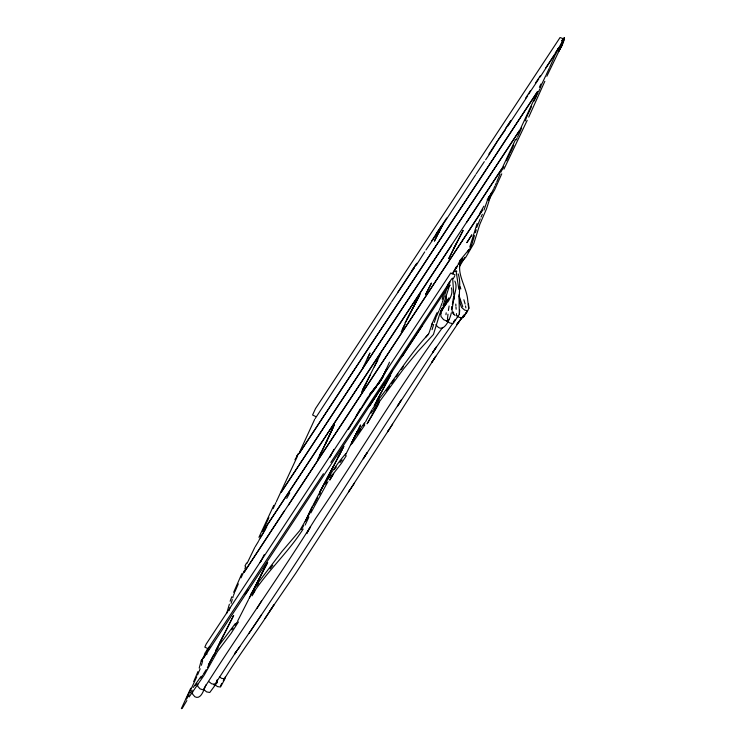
<?xml version="1.0" encoding="UTF-8"?>
<svg xmlns="http://www.w3.org/2000/svg" width="746" height="746" viewBox="0 0 746 746"><rect width="100%" height="100%" fill="white"/><g stroke="black" fill="none" stroke-linecap="round" stroke-linejoin="round"><path stroke-width="1.12" d="M197.681 684.063L197.681 686.18L200.012 688.838L202.921 689.789M192.533 691.402L192.524 694.022L194.874 696.755C201.14 700.168 204.04 689.127 205.943 684.893M458.986 294.782L459.359 314.243L453.046 323.689L449.67 322.962L447.283 320.976M453.829 294.698L452.673 278.752M456.44 315.483L456.515 313.6M456.132 271.162L458.799 289.28M447.992 314.187L447.46 318.728M459.713 309.982L459.359 314.243M225.469 676.51L224.714 679.242L220.527 687.019L217.534 686.618L214.065 684.213M445.94 314.709L446.183 312.816M217.198 680.007L216.797 682.972L209.757 692.502L206.614 691.887L203.695 689.444M217.189 680.082L216.797 682.972L217.179 680.296M448.374 310.504L449.111 306.009M451.675 309.189L451.927 307.38M452.02 306.671L451.703 308.909L452.039 306.737M452.374 304.564L453.381 298.064M449.642 283.238L449.885 281.857L330.832 462.417M451.274 312.863C450.22 319.251 442.863 335.364 435.944 324.641M447.068 287.191L447.805 284.608L451.703 278.873L452.561 278.155L453.391 278.64M206.577 652.041L206.875 650.605L216.788 635.471L323.419 473.719M445.698 302.074L446.434 299.071L446.08 295.603M232.789 597.826L233.172 596.222M204.087 655.958L204.88 653.3L208.666 647.491L209.477 646.782L210.325 647.369M442.201 299.267L444.001 292.535M199.219 668.08L200.73 662.467M201.401 665.283L202.651 660.825M444.635 295.295L446.873 288.515L402.243 356.224L422.031 326.105M455.135 274.929L450.77 272.98L206.222 644.012L204.824 647.136L208.861 649.132M472.115 243.644L472.563 242.077M226.635 613.566L229.367 604.251M472.777 241.294L474.475 235.531M469.793 247.038L477.095 223.52M432.065 329.695L433.65 324.417M260.223 537.409L260.811 535.488M229.087 610.638L229.992 607.701M475.379 232.668L476.284 229.815M231.055 603.411L232.295 599.588M428.801 333.639L432.568 322.505L437.025 312.695M439.87 313.497L433.435 334.478L417.947 351.422L403.334 369.186L371.014 413.163M483.967 210.102L487.595 199.667M442.322 302.279L444.327 296.395M244.809 569.123L245.732 566.438M431.402 325.862L432.568 322.505M434.312 322.384L436.009 317.46M476.75 227.409L480.21 218.904M230.122 601.267L231.81 596.763M442.975 305.963L449.586 285.382L447.777 288.031M440.709 306.625L441.986 303.268M540.151 88.252L541.242 85.417M299.724 451.88L314.635 419.448M233.517 595.317L234.561 592.632M470.81 246.945L471.789 244.464M453.354 273.12L453.913 271.115L452.076 273.931M500.044 173.911L496.761 181.977M525.175 120.936L526.359 117.989M199.117 671.307L200.152 668.77M501.76 173.827L494.654 189.782L488.555 200.208M439.338 309.935L440.373 307.455M456.338 268.448L457.606 265.38M544.841 81.295L528.709 117.15M441.063 310.634L442.257 307.762M541.605 84.466L545.755 75.672M241.863 573.655L233.657 592.324M193.699 681.602L197.96 671.577M385.495 371.405L380.395 380.926M196.711 676.902L190.193 690.889M197.531 674.999L198.772 672.146M234.915 591.737L238.31 583.894M389.496 362.174L381.868 378.688M526.751 117.01L527.804 114.595M454.165 271.292L455.974 267.217M549.662 67.373L554.66 56.258M562.13 45.403L558.791 51.213L563.361 42.643L564.33 37.748L562.186 40.433M495.325 185.157L496.286 183.031M538.575 91.758L539.759 89.128M241.023 577.833L244.184 570.914M493.889 188.337L494.85 186.211M297.626 454.743L296.899 456.338L298.624 453.316L294.94 459.76M297.113 456.953L276.384 501.582M350.853 444.299L345.361 455.246M517.668 136.788L521.687 128.004M436.354 316.472L438.909 310.877M306.587 519.589L311.278 509.546M481.058 217.058L482.336 214.288M273.773 505.387L258.927 537.334M268.914 517.715L262.461 531.6M273.12 508.623L275.927 502.562M312.07 506.86L305.273 521.473C316.528 497.638 328.417 473.617 345.836 453.605M510.32 152.632L513.742 145.237M516.195 139.959L517.174 137.842M454.678 275.927L453.773 277.848M305.151 525.035L308.9 516.987M383.882 375.089L386.773 368.869L381.337 379.649M515.486 139.605L501.946 168.652M528.149 113.793L531.59 106.398M560.843 44.993L563.034 40.359L557.803 49.618L559.239 47.427L545.792 67.821M190.734 688.213L181.353 708.653L182.229 708.364L186.854 700.559M248.586 599.504L237.461 621.409M546.212 74.759L549.252 68.306M506.497 160.782L509.835 153.657M322.309 450.677L334.497 424.455L325.648 443.394L332.8 428.363M539.395 87.273L540.925 84.028M203.276 658.587L384.861 382.605L369.233 406.384L377.42 393.841M367.312 358.63L369.969 353.035L362.77 368.076M537.092 94.873L538.08 92.802M489.32 197.27L493.46 189.242M401.189 331.942L405.041 323.913L402.355 329.49M546.827 76.26L559.826 49.348L561.151 46.243L560.824 45.553L555.322 52.835M370.324 374.912L362.743 389.785L380.74 353.651M260.466 576.537L267.059 563.025L249.061 598.488L251.132 594.525M220.602 685.76L221.776 683.345M534.052 101.12L536.579 95.917M467.984 251.421L468.758 249.835M418.515 297.225L405.097 323.083L420.548 293.495M453.372 249.22L448.691 258.787L463.145 230.411L453.372 249.22L457 242.124M186.369 698.713L189.717 691.896M350.769 444.868L351.786 442.798M352.802 440.737L360.598 424.987L356.616 432.969M374.296 366.929L377.737 359.964L376.534 362.388M536.383 94.574L519.981 129.841M306.485 518.927L299.817 530.527L281.867 551.583L256.978 584.267L250.749 594.357M256.745 584.034L259.962 577.572M319.353 455.731L326.86 440.97M251.523 594.385L256.279 584.948M258.741 540.747L259.934 538.379M223.38 635.545L215.743 650.736L233.657 615.459L219.399 643.528M354.676 437.464L352.867 440.308L357.866 430.712L351.357 443.329L352.364 441.306M489.646 195.993L488.854 197.569L491.306 192.944M469.215 250.115L470.409 247.737M310.802 512.996L327.951 481.599M351.357 443.31L357.371 431.43M253.91 588.818L267.665 562.437L263.73 569.515M407.055 319.083L418.87 296.554L417.546 298.941M254.684 547.611L247.113 563.286M333.77 465.718L319.903 491.773L343.878 446.36L332.632 467.901M341.687 450.267L337.966 457.503L340.008 453.54M365.624 421.667L371.89 409.778M209.085 663.623L213.179 655.678M208.33 665.078L219.007 645.421L235.363 623.488M244.93 566.093L246.534 563.034M264.28 554.586L260.13 562.475L261.268 560.563M313.357 505.592L317.656 497.731M467.751 251.989L468.842 249.938M327.149 478.242L332.129 468.842M555.08 55.335L557.048 51.623M500.752 172.326L503.82 166.544M361.446 392.182L366.006 383.593M458.949 264.429L462.651 257.911C453.885 270.919 466.716 285.923 467.705 300.181L468.712 308.648L466.912 312.266L462.585 317.871L459.032 317.292L457.261 316.024M317.637 459.452L321.918 451.461M333.956 449.362L329.751 457.223L330.926 455.321M379.341 396.285L374.231 405.815L390.745 374.781L376.534 400.994M207.36 667.707L209.467 663.772M377.532 406.057L378.8 403.707M379.276 402.085L367.088 423.803L370.268 418.581M325.34 484.033L326.422 482.065M327.503 480.107L330.935 474.297M213.561 655.837L215.184 652.899M286.706 498.365L289.746 492.929M479.743 213.468L483.884 206.148M459.9 262.769L462.651 257.911M252.073 595.858L254.908 590.869M319.325 494.803L320.435 492.854M303.146 529.035C288.478 552.245 267.478 570.867 252.614 594.068M458.025 264.354L459.797 261.24M260.363 538.062L266.854 526.797M301.468 529.455L303.687 525.576M346.284 455.731L341.37 463.369L330.226 477.757M377.653 384.563L367.191 398.168L348.391 429.51M527.198 120.32L503.951 169.156M488.397 200.031L490.532 196.319L486.485 208.917L479.892 224.154L473.775 243.606L465.84 257.193L460.897 262.667M255.132 546.846L258.349 541.54M203.714 656.937L201.075 661.282L205.672 654.149L206.474 653.459L207.118 654.055M377.112 406.84L370.799 417.713M223.24 680.809C238.841 654.671 257.79 630.724 273.885 604.885L264.961 618.453M333.667 473.262L329.723 480.116L333.499 474.055M562.036 40.75L563.482 38.27L561.897 40.927M453.456 272.094L456.86 266.275M261.79 535.218L264.961 529.819M238.431 621.922L231.092 633.363L217.422 651.566L204.292 675.009L189.083 697.025M363.358 425.537L365.055 422.637M364.775 425.043L352.028 443.693M442.658 327.401C397.618 389.16 358.695 455.135 315.698 518.321C279.759 576.033 240.147 631.34 203.77 688.791M441.613 226.56L475.631 174.825M491.25 151.373L497.657 140.835M391.128 302.606L315.166 418.59M356.243 415.69L360.355 408.761M459.35 266.77L464.963 257.314M206.213 669.638L203.22 674.403M186.5 699.03L187.544 697.296M381.896 378.464L383.052 376.553L381.271 379.481M380.535 380.656L383.453 375.788M510.963 121.225L527.72 95.842M201.075 661.282L202.875 658.308M410.459 273.512L391.715 301.654M256.96 608.512L261.622 600.838M528.895 93.94L530.08 92.028M530.667 91.068L538.817 78.88M378.893 383.397L380.749 380.385M216.321 650.96L218.093 648.078M447.712 302.121C450.509 298.008 453.111 292.926 451.386 287.863M476.228 173.865L484.313 161.649M416.305 265.175L424.716 251.896M459.443 261.063L468.675 249.91M392.629 424.241L387.65 431.701L435.748 356.29L431.906 362.239L461.103 318.784L456.804 324.445L463.723 315.549M379.817 381.896L381.719 378.893M188.067 696.466L189.13 694.796M389.048 376.273L403.912 353.716M507.961 125.971L510.385 122.185M489.908 196.161L490.868 194.659M453.26 322.412L455.107 319.521M388.647 430.228L295.593 573.478L269.987 610.806M487.231 199.518L489.124 196.571M446.686 218.028L431.729 240.846M525.557 98.239L530.453 90.676M353.912 437.725L364.477 422.963M288.665 504.809L482.475 210.12L244.007 572.434L284.217 511.038M206.689 651.836L208.414 649.179M554.548 54.831L540.132 77.034M323.82 427.421L519.682 130.28L281.186 492.248L323.307 428.307M505.732 128.312L510.665 120.787M235.027 625.204L236.883 622.369M214.885 684.324L235.895 652.088L234.542 654.102C280.487 588.202 323.531 520.326 366.995 452.822L363.293 458.79L401.283 400.015L397.637 405.992L436.298 347.067L432.512 352.755L452.486 323.792M397.655 292.535L416.977 263.179M558.95 49.618L564.414 39.258M451.61 245.229L263.226 531.077L501.629 169.081L466.474 222.662M190.277 693.025L192.142 690.19M379.117 391.314L392.359 371.275M349.576 490.392L348.559 491.94L354.509 483.044M488.835 154.086L511.094 120.488M245.182 594.45L248.483 589.48M436.279 233.629L441.287 226.122M439.795 229.404L425.947 250.003M248.968 633.475L261.566 614.732M535.386 83.123L540.43 75.654M485.637 159.812L490.682 152.333M372.524 408.836L379.35 399.735M444.187 305.161L449.073 297.934L443.525 305.319M498.291 139.894L505.434 129.701M411.447 271.218L416.52 263.748M391.631 383.323L394.196 379.583M396.126 376.777L398.047 373.97M556.824 50.663L558.885 47.669M389.692 386.13L386.4 390.755M200.674 678.142L202.614 675.354M234.542 654.102L239.802 646.577L238.571 648.33M446.714 288.254L449.502 284.758L450.258 285.289M193.223 687.467L201.038 676.445M462.809 316.621L464.087 314.821M411.046 272.551L414.328 267.945M231.782 629.848L233.097 627.992M445.819 304.07L446.835 302.643M195.387 685.537L196.711 683.69M379.36 382.372L371.368 393.31L376.376 387.034M356.625 434.676L357.968 432.839M256.624 585.974L258.657 583.223M270.061 568.9L272.784 565.244M442.014 308.956L445.306 304.788M401.357 369.335L403.409 366.594M358.658 431.934L360.728 429.22M334.208 469.663L336.334 466.968M428.493 334.143L428.549 334.077C409.573 354.257 395.576 378.315 378.325 399.819M443.553 307.884L441.017 311.045L443.273 307.632L440.448 314.038L440.765 313.012L440.97 316.453L443.516 319.624L446.714 321.078L448.887 319.353L446.714 321.078L447.954 320.025M339.971 462.539L342.153 459.89M425.481 337.602L428.549 334.077M223.865 679.447L224.611 678.627L221.776 678.44L219.399 676.883M214.102 685.145L214.951 684.399L211.64 683.784L208.572 681.415M457.084 316.77L457.885 316.071M455.135 271.581L455.983 270.854L456.794 271.385M467.583 310.718L464.702 310.122L461.615 307.473C456.683 296.908 462.054 284.655 458.193 273.931M563.379 38.755L560.05 37.542L315.511 408.575L312.583 415L315.633 416.529M455.013 315.446L452.43 312.9L452.011 309.571L454.491 295.118L453.549 299.789C454.23 293.682 457.82 287.126 454.883 281.093M459.228 296.199L462.762 306.802M463.872 299.752L465.122 304.004M460.207 286.772L460.804 288.982M465.513 305.944L465.896 307.884M453.475 312.042L453.727 314.234M455.974 307.044L456.151 309.226M455.806 304.07L455.881 305.953M468.73 308.387L468.46 304.2L468.73 308.387M537.605 91.497L299.165 453.493L537.605 91.497M431.365 283.2L425.752 294.278L431.365 283.2M438.797 232.379L434.396 241.163L442.91 224.453L438.797 232.379M308.396 530.462L306.671 533.577L310.569 526.601L308.396 530.462M471.77 234.981L466.903 242.599L471.77 234.981M380.684 380.208L378.241 384.059L380.674 380.218M466.614 312.005L463.518 316.808L466.614 312.005M446.705 302.876L440.289 312.36L446.705 302.876M371.946 391.613L369.736 394.438L374.772 388.116L371.946 391.613M564.265 37.738L564.33 37.748"/></g></svg>
